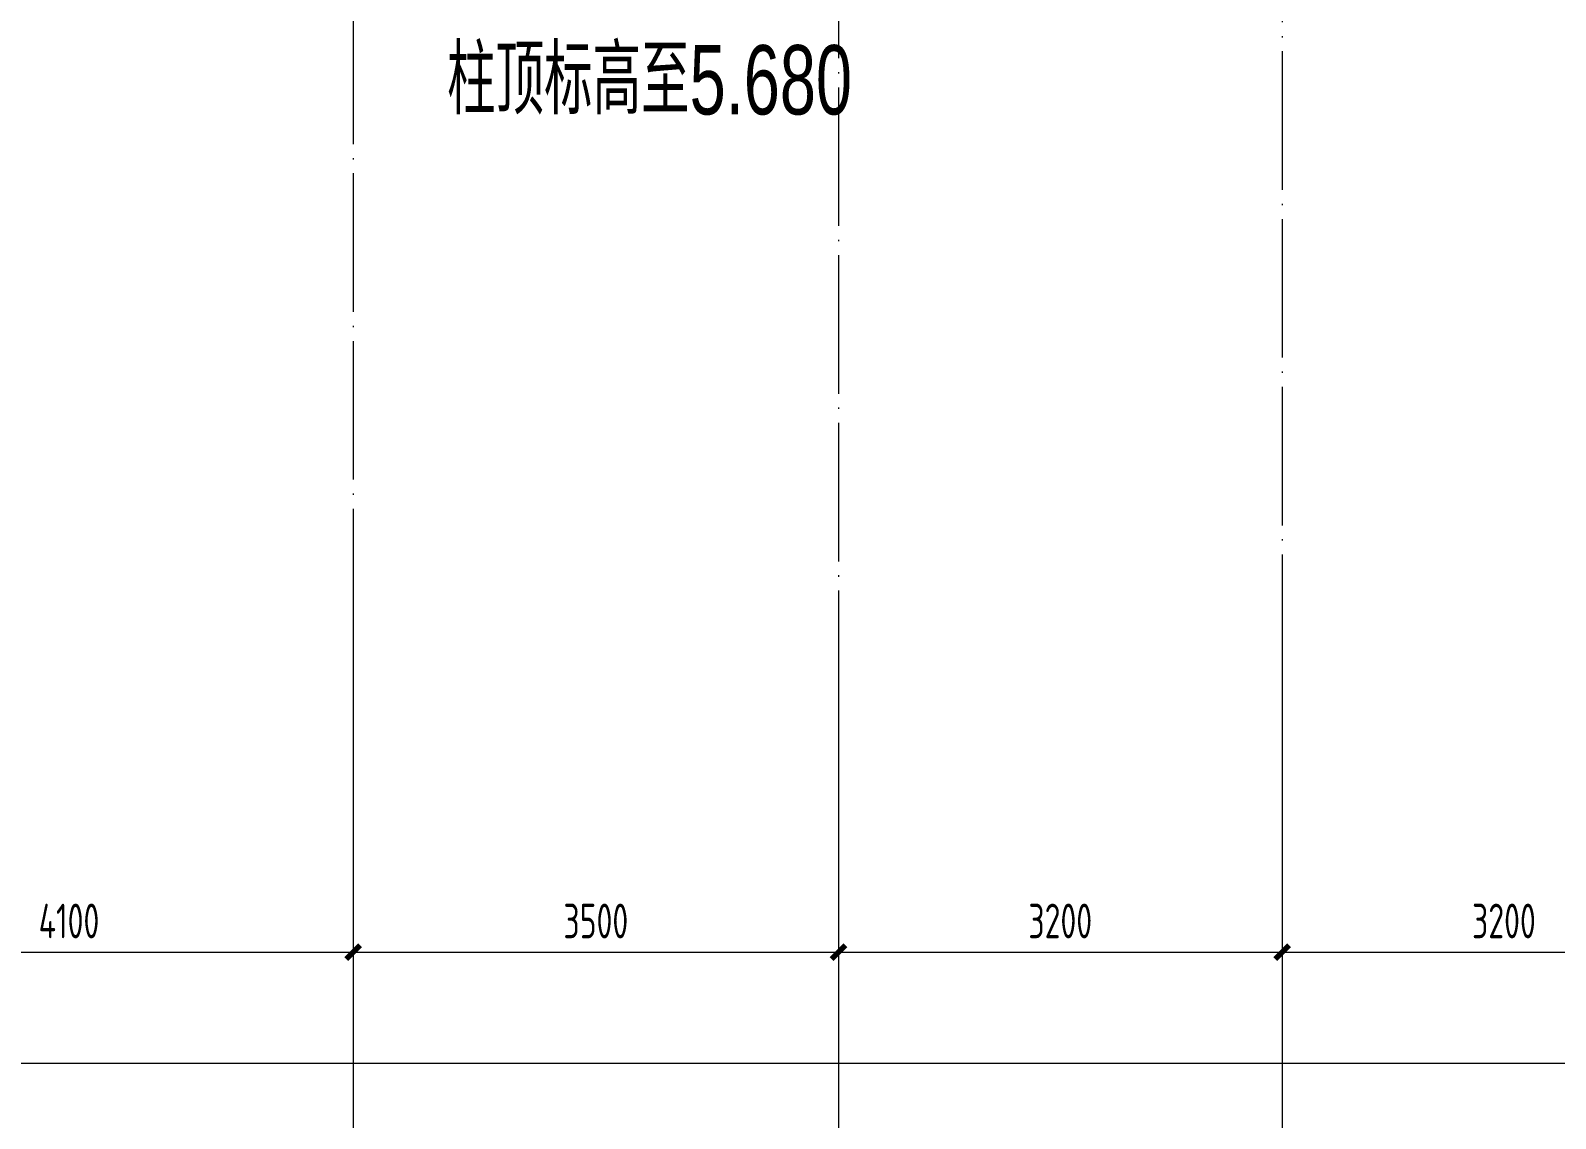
# Model space of a CAD drawing. Extents: x 5874492 to 7194610, y -939842 to -279257.
# Drawn here: x 6295517 to 6306517, y -616969 to -609119 of the extents above; entities that cross this region are included whole.
import ezdxf
from ezdxf.enums import TextEntityAlignment as Align

# ---------------------------------------------------------------- set-up
doc = ezdxf.new("R2010")
doc.units = 0
doc.header["$LTSCALE"] = 1000
doc.linetypes.add('DASH', pattern=[0.35, 0.25, -0.1])
doc.linetypes.add('DOTE', pattern=[2.42, 2, -0.2, 0.02, -0.2])
for name, color, linetype, lineweight in [('A-标注-轴号', 3, 'Continuous', 15), ('A-轴线-塔楼', 1, 'DOTE', 9), ('S-板-BEAM', 4, 'DASH', 20), ('S-轴网-轴线', 1, 'DOTE', 9)]:
    doc.layers.add(name, color=color, linetype=linetype, lineweight=lineweight)
doc.styles.add('BW_Dim', font='Bweng.shx', dxfattribs={"width": 0.7, "bigfont": 'hztxt.shx'})
doc.styles.add('TSSD_REIN_T3', font='tssdeng.shx', dxfattribs={"width": 0.7, "bigfont": 'hztxt.shx'})
doc.dimstyles.new('_TCH_ARCH&&100', dxfattribs={"dimtxt": 250, "dimasz": 100, "dimexe": 100, "dimexo": 100, "dimgap": 100, "dimtad": 1, "dimdec": 0, "dimzin": 0, "dimdsep": 46, "dimtxsty": 'TSSD_REIN_T3', "dimblk": 'ARCHTICK', "dimcen": 0.09, "dimclrt": 7, "dimazin": 2, "dimtfac": 1, "dimtdec": 0, "dimtix": 1, "dimtmove": 2, "dimatfit": 3, "dimfxl": 0, "dimtolj": 1, "dimtzin": 0, "dimarcsym": 0})

# ---------------------------------------------------------------- blocks, each defined once
blk = doc.blocks.new('_ArchTick')
at = {"color": 0, "linetype": 'ByBlock', "const_width": 0.4}
blk.add_lwpolyline([(-0.5, -0.5), (0.5, 0.5)], dxfattribs=at)
blk = doc.blocks.new('*D2416')
at = {"layer": 'A-标注-轴号', "color": 0, "lineweight": -2, "transparency": 16777216}
for p, q in [((0, -8649), (0, -11949)), ((47200, -8649), (47200, -11949)), ((0, -11849), (47200, -11849))]:
    blk.add_line(p, q, dxfattribs=at)
at = {"layer": 'Defpoints', "color": 0, "transparency": 16777216}
for p in [(0, -8549), (47200, -8549), (47200, -11849)]:
    blk.add_point(p, dxfattribs=at)
at = {"layer": 'A-标注-轴号', "color": 0, "lineweight": -2, "transparency": 16777216, "xscale": 100, "yscale": 100, "zscale": 100, "rotation": 180}
blk.add_blockref('_ArchTick', (0, -11849), dxfattribs=at)
at = {"layer": 'A-标注-轴号', "color": 0, "lineweight": -2, "transparency": 16777216, "xscale": 100, "yscale": 100, "zscale": 100}
blk.add_blockref('_ArchTick', (47200, -11849), dxfattribs=at)
at = {"layer": 'A-标注-轴号', "color": 7, "transparency": 16777216, "insert": (23043, -11574), "char_height": 250, "attachment_point": 5, "style": 'TSSD_REIN_T3'}
blk.add_mtext('\\A1;47200', dxfattribs=at)
blk = doc.blocks.new('*D2419')
at = {"layer": 'A-标注-轴号', "color": 0, "lineweight": -2, "transparency": 16777216}
for p, q in [((6100, -8649), (6100, -11149)), ((10200, -8649), (10200, -11149)), ((6100, -11049), (10200, -11049))]:
    blk.add_line(p, q, dxfattribs=at)
at = {"layer": 'Defpoints', "color": 0, "transparency": 16777216}
for p in [(6100, -8549), (10200, -8549), (10200, -11049)]:
    blk.add_point(p, dxfattribs=at)
at = {"layer": 'A-标注-轴号', "color": 0, "lineweight": -2, "transparency": 16777216, "xscale": 100, "yscale": 100, "zscale": 100, "rotation": 180}
blk.add_blockref('_ArchTick', (6100, -11049), dxfattribs=at)
at = {"layer": 'A-标注-轴号', "color": 0, "lineweight": -2, "transparency": 16777216, "xscale": 100, "yscale": 100, "zscale": 100}
blk.add_blockref('_ArchTick', (10200, -11049), dxfattribs=at)
at = {"layer": 'A-标注-轴号', "color": 7, "transparency": 16777216, "insert": (8150, -10824), "char_height": 250, "attachment_point": 5, "style": 'TSSD_REIN_T3'}
blk.add_mtext('\\A1;4100', dxfattribs=at)
blk = doc.blocks.new('*D2420')
at = {"layer": 'A-标注-轴号', "color": 0, "lineweight": -2, "transparency": 16777216}
for p, q in [((10200, -8649), (10200, -11149)), ((13700, -8649), (13700, -11149)), ((10200, -11049), (13700, -11049))]:
    blk.add_line(p, q, dxfattribs=at)
at = {"layer": 'Defpoints', "color": 0, "transparency": 16777216}
for p in [(10200, -8549), (13700, -8549), (13700, -11049)]:
    blk.add_point(p, dxfattribs=at)
at = {"layer": 'A-标注-轴号', "color": 0, "lineweight": -2, "transparency": 16777216, "xscale": 100, "yscale": 100, "zscale": 100, "rotation": 180}
blk.add_blockref('_ArchTick', (10200, -11049), dxfattribs=at)
at = {"layer": 'A-标注-轴号', "color": 0, "lineweight": -2, "transparency": 16777216, "xscale": 100, "yscale": 100, "zscale": 100}
blk.add_blockref('_ArchTick', (13700, -11049), dxfattribs=at)
at = {"layer": 'A-标注-轴号', "color": 7, "transparency": 16777216, "insert": (11950, -10824), "char_height": 250, "attachment_point": 5, "style": 'TSSD_REIN_T3'}
blk.add_mtext('\\A1;3500', dxfattribs=at)
blk = doc.blocks.new('*D2421')
at = {"layer": 'A-标注-轴号', "color": 0, "lineweight": -2, "transparency": 16777216}
for p, q in [((13700, -8649), (13700, -11149)), ((16900, -8649), (16900, -11149)), ((13700, -11049), (16900, -11049))]:
    blk.add_line(p, q, dxfattribs=at)
at = {"layer": 'Defpoints', "color": 0, "transparency": 16777216}
for p in [(13700, -8549), (16900, -8549), (16900, -11049)]:
    blk.add_point(p, dxfattribs=at)
at = {"layer": 'A-标注-轴号', "color": 0, "lineweight": -2, "transparency": 16777216, "xscale": 100, "yscale": 100, "zscale": 100, "rotation": 180}
blk.add_blockref('_ArchTick', (13700, -11049), dxfattribs=at)
at = {"layer": 'A-标注-轴号', "color": 0, "lineweight": -2, "transparency": 16777216, "xscale": 100, "yscale": 100, "zscale": 100}
blk.add_blockref('_ArchTick', (16900, -11049), dxfattribs=at)
at = {"layer": 'A-标注-轴号', "color": 7, "transparency": 16777216, "insert": (15300, -10824), "char_height": 250, "attachment_point": 5, "style": 'TSSD_REIN_T3'}
blk.add_mtext('\\A1;3200', dxfattribs=at)
blk = doc.blocks.new('*D2422')
at = {"layer": 'A-标注-轴号', "color": 0, "lineweight": -2, "transparency": 16777216}
for p, q in [((16900, -8649), (16900, -11149)), ((20100, -8649), (20100, -11149)), ((16900, -11049), (20100, -11049))]:
    blk.add_line(p, q, dxfattribs=at)
at = {"layer": 'Defpoints', "color": 0, "transparency": 16777216}
for p in [(16900, -8549), (20100, -8549), (20100, -11049)]:
    blk.add_point(p, dxfattribs=at)
at = {"layer": 'A-标注-轴号', "color": 0, "lineweight": -2, "transparency": 16777216, "xscale": 100, "yscale": 100, "zscale": 100, "rotation": 180}
blk.add_blockref('_ArchTick', (16900, -11049), dxfattribs=at)
at = {"layer": 'A-标注-轴号', "color": 0, "lineweight": -2, "transparency": 16777216, "xscale": 100, "yscale": 100, "zscale": 100}
blk.add_blockref('_ArchTick', (20100, -11049), dxfattribs=at)
at = {"layer": 'A-标注-轴号', "color": 7, "transparency": 16777216, "insert": (18500, -10824), "char_height": 250, "attachment_point": 5, "style": 'TSSD_REIN_T3'}
blk.add_mtext('\\A1;3200', dxfattribs=at)
blk = doc.blocks.new('A$C3FF375C5')
at = {"layer": 'A-标注-轴号'}
for p, q in [((10200, -8548.9), (10200, -12548.9)), ((13700, -8548.9), (13700, -12548.9)), ((16900, -8548.9), (16900, -12548.9))]:
    blk.add_line(p, q, dxfattribs=at)
at = {"layer": 'A-轴线-塔楼', "linetype": 'DOTE', "ltscale": 0.5}
for p, q in [((16900, 18440.3), (16900, -8548.9)), ((10200, 10300), (10200, -8548.9)), ((13700, 8500), (13700, -8548.9))]:
    blk.add_line(p, q, dxfattribs=at)
at = {"layer": 'A-标注-轴号'}
dim = blk.add_linear_dim(base=(47199.9, -11848.9), p1=(0, -8548.9), p2=(47199.9, -8548.9), angle=0, dimstyle='_TCH_ARCH&&100', dxfattribs=at)
dim.commit()
dim.dimension.update_dxf_attribs({"geometry": '*D2416', "text_midpoint": (23042.7, -11573.9), "dimtype": 129})
for p1, p2, picture, middle in [((6100, -8548.9), (10200, -8548.9), '*D2419', (8150, -10823.9)), ((10200, -8548.9), (13700, -8548.9), '*D2420', (11950, -10823.9)), ((13700, -8548.9), (16900, -8548.9), '*D2421', (15300, -10823.9)), ((16900, -8548.9), (20100, -8548.9), '*D2422', (18500, -10823.9))]:
    dim = blk.add_aligned_dim(p1=p1, p2=p2, distance=-2500, dimstyle='_TCH_ARCH&&100', dxfattribs=at)
    dim.commit()
    dim.dimension.update_dxf_attribs({"geometry": picture, "text_midpoint": middle})

msp = doc.modelspace()

# ---------------------------------------------------------------- block references
at = {"layer": 'S-轴网-轴线', "ltscale": 0.2}
msp.add_blockref('A$C3FF375C5', (6287644.5, -604719.9), dxfattribs=at)

# ---------------------------------------------------------------- texts
at = {"layer": 'S-板-BEAM', "style": 'BW_Dim', "width": 0.7}
msp.add_text('柱顶标高至5.680', height=500, dxfattribs=at).set_placement((6298521.3, -609225.1), align=Align.TOP_LEFT)

doc.saveas('drawing.dxf')
